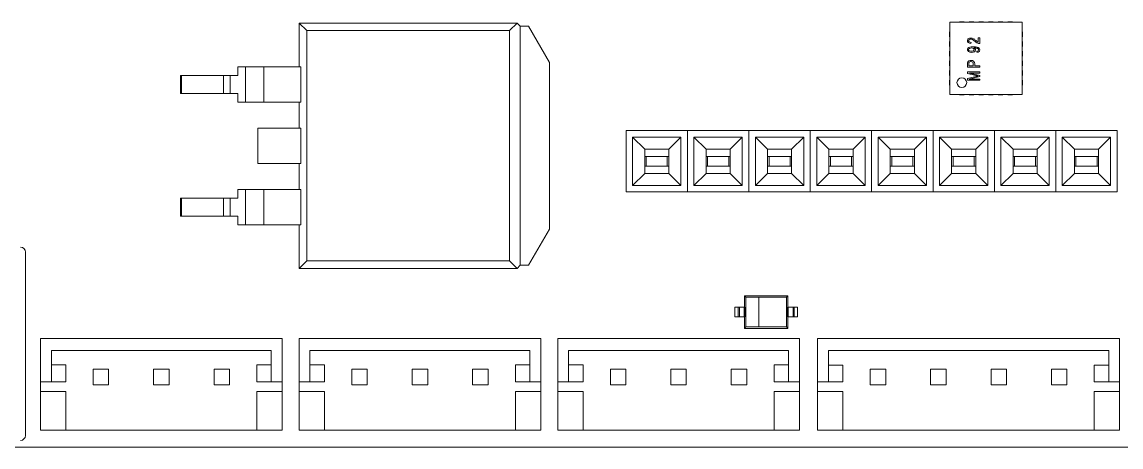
# Model space of a CAD drawing. Header units: millimetres. Extents: x 4 to 289, y 68 to 174.
# Drawn here: x 43.2 to 88.67, y 71.74 to 89.34 of the extents above; entities that cross this region are included whole.
import ezdxf

# ---------------------------------------------------------------- set-up
doc = ezdxf.new("R2010")
doc.units = ezdxf.units.MM
doc.layers.add('1', color=7, linetype='Continuous', true_color=0xffffff)

msp = doc.modelspace()

# ---------------------------------------------------------------- linework, layer by layer
at = {"layer": '1', "color": 155, "linetype": 'Continuous', "lineweight": 18}
for p, q in [((63.686, 89.294), (54.671, 89.294)), ((54.671, 89.294), (54.671, 87.484)), ((54.985, 88.98), (54.671, 89.294)), ((63.372, 88.98), (63.686, 89.294)), ((63.816, 89.164), (63.686, 89.294)), ((64.16, 89.164), (63.816, 89.164)), ((63.816, 79.264), (63.816, 89.164)), ((64.16, 89.164), (65.026, 87.664)), ((81.585, 89.329), (81.585, 86.329)), ((84.585, 89.329), (81.585, 89.329)), ((81.985, 89.329), (81.985, 89.339)), ((81.985, 89.339), (82.185, 89.339)), ((82.185, 89.339), (82.185, 89.329)), ((82.385, 89.339), (82.585, 89.339)), ((82.385, 89.329), (82.385, 89.339)), ((82.585, 89.339), (82.585, 89.329)), ((82.785, 89.329), (82.785, 89.339)), ((82.785, 89.339), (82.985, 89.339)), ((82.985, 89.339), (82.985, 89.329)), ((83.185, 89.339), (83.385, 89.339)), ((83.185, 89.329), (83.185, 89.339)), ((83.385, 89.339), (83.385, 89.329)), ((83.585, 89.329), (83.585, 89.339)), ((83.585, 89.339), (83.785, 89.339)), ((83.785, 89.339), (83.785, 89.329)), ((83.985, 89.339), (84.185, 89.339)), ((83.985, 89.329), (83.985, 89.339)), ((84.185, 89.339), (84.185, 89.329)), ((84.585, 86.329), (84.585, 89.329)), ((63.372, 88.98), (54.985, 88.98)), ((54.985, 88.98), (54.985, 79.448)), ((63.372, 79.448), (63.372, 88.98)), ((81.575, 88.929), (81.585, 88.929)), ((81.575, 88.729), (81.575, 88.929)), ((81.585, 88.729), (81.575, 88.729)), ((82.398, 88.667), (82.453, 88.674)), ((82.76, 88.5), (82.76, 88.677)), ((82.76, 88.677), (82.824, 88.677)), ((82.824, 88.677), (82.824, 88.441)), ((84.585, 88.929), (84.595, 88.929)), ((84.595, 88.729), (84.585, 88.729)), ((84.595, 88.929), (84.595, 88.729)), ((81.575, 88.529), (81.585, 88.529)), ((81.575, 88.329), (81.575, 88.529)), ((81.585, 88.329), (81.575, 88.329)), ((82.313, 88.563), (82.333, 88.625)), ((82.316, 88.536), (82.313, 88.563)), ((82.35, 88.482), (82.316, 88.536)), ((82.333, 88.625), (82.353, 88.644)), ((82.396, 88.458), (82.35, 88.482)), ((82.353, 88.644), (82.398, 88.667)), ((82.368, 88.578), (82.366, 88.562)), ((82.366, 88.562), (82.378, 88.524)), ((82.367, 88.209), (82.397, 88.245)), ((82.391, 88.611), (82.368, 88.578)), ((82.378, 88.524), (82.392, 88.511)), ((82.458, 88.447), (82.396, 88.458)), ((82.416, 88.297), (82.476, 88.308)), ((82.466, 88.492), (82.458, 88.447)), ((82.476, 88.308), (82.558, 88.312)), ((82.558, 88.312), (82.646, 88.308)), ((82.566, 88.245), (82.584, 88.228)), ((82.584, 88.228), (82.596, 88.195)), ((82.59, 88.267), (82.587, 88.267)), ((82.592, 88.267), (82.59, 88.267)), ((82.597, 88.267), (82.596, 88.267)), ((82.607, 88.267), (82.597, 88.267)), ((82.645, 88.265), (82.607, 88.267)), ((82.673, 88.261), (82.645, 88.265)), ((82.646, 88.308), (82.714, 88.297)), ((82.663, 88.572), (82.672, 88.564)), ((82.672, 88.564), (82.688, 88.552)), ((82.687, 88.258), (82.675, 88.26)), ((82.704, 88.254), (82.687, 88.258)), ((82.688, 88.552), (82.699, 88.542)), ((82.699, 88.542), (82.708, 88.535)), ((82.718, 88.251), (82.704, 88.254)), ((82.708, 88.535), (82.715, 88.529)), ((82.715, 88.529), (82.72, 88.525)), ((82.728, 88.247), (82.718, 88.251)), ((82.72, 88.525), (82.724, 88.522)), ((82.724, 88.522), (82.727, 88.52)), ((82.727, 88.52), (82.737, 88.513)), ((82.733, 88.246), (82.728, 88.247)), ((82.738, 88.243), (82.733, 88.246)), ((82.737, 88.513), (82.754, 88.503)), ((82.749, 88.238), (82.738, 88.243)), ((82.757, 88.232), (82.749, 88.238)), ((82.754, 88.503), (82.76, 88.5)), ((82.765, 88.225), (82.757, 88.232)), ((82.768, 88.221), (82.765, 88.225)), ((82.79, 88.444), (82.78, 88.446)), ((82.812, 88.442), (82.79, 88.444)), ((82.801, 88.253), (82.831, 88.186)), ((82.824, 88.441), (82.812, 88.442)), ((84.585, 88.529), (84.595, 88.529)), ((84.595, 88.329), (84.585, 88.329)), ((84.595, 88.529), (84.595, 88.329)), ((81.575, 88.129), (81.585, 88.129)), ((81.575, 87.929), (81.575, 88.129)), ((81.585, 87.929), (81.575, 87.929)), ((82.315, 88.173), (82.313, 88.19)), ((82.36, 88.111), (82.315, 88.173)), ((82.415, 88.087), (82.36, 88.111)), ((82.366, 88.196), (82.367, 88.209)), ((82.377, 88.164), (82.366, 88.196)), ((82.4, 88.145), (82.377, 88.164)), ((82.485, 88.079), (82.415, 88.087)), ((82.553, 88.087), (82.485, 88.079)), ((82.606, 88.109), (82.553, 88.087)), ((82.595, 88.183), (82.566, 88.144)), ((82.596, 88.195), (82.595, 88.183)), ((82.634, 88.135), (82.606, 88.109)), ((82.652, 88.183), (82.634, 88.135)), ((82.704, 88.084), (82.699, 88.129)), ((82.762, 88.149), (82.78, 88.174)), ((82.78, 88.174), (82.781, 88.187)), ((82.814, 88.132), (82.798, 88.116)), ((82.831, 88.184), (82.814, 88.132)), ((84.585, 88.129), (84.595, 88.129)), ((84.595, 87.929), (84.585, 87.929)), ((84.595, 88.129), (84.595, 87.929)), ((52.444, 87.484), (52.128, 87.484)), ((52.128, 87.129), (52.128, 87.484)), ((53.205, 87.484), (52.444, 87.484)), ((54.741, 87.484), (53.205, 87.484)), ((54.741, 87.484), (54.741, 86.024)), ((65.026, 80.764), (65.026, 87.664)), ((81.575, 87.729), (81.585, 87.729)), ((81.575, 87.529), (81.575, 87.729)), ((81.585, 87.529), (81.575, 87.529)), ((81.575, 87.329), (81.585, 87.329)), ((81.575, 87.129), (81.575, 87.329)), ((82.316, 87.632), (82.317, 87.644)), ((82.316, 87.617), (82.316, 87.632)), ((82.316, 87.608), (82.316, 87.617)), ((82.316, 87.473), (82.316, 87.608)), ((82.824, 87.473), (82.316, 87.473)), ((82.317, 87.644), (82.319, 87.654)), ((82.319, 87.654), (82.32, 87.66)), ((82.32, 87.66), (82.32, 87.662)), ((82.376, 87.617), (82.377, 87.626)), ((82.376, 87.612), (82.376, 87.617)), ((82.376, 87.521), (82.376, 87.612)), ((82.556, 87.521), (82.376, 87.521)), ((82.377, 87.634), (82.378, 87.641)), ((82.377, 87.626), (82.377, 87.634)), ((82.378, 87.646), (82.379, 87.65)), ((82.378, 87.641), (82.378, 87.646)), ((82.379, 87.65), (82.38, 87.653)), ((82.38, 87.656), (82.381, 87.657)), ((82.38, 87.653), (82.38, 87.656)), ((82.463, 87.746), (82.522, 87.738)), ((82.522, 87.738), (82.572, 87.717)), ((82.532, 87.679), (82.539, 87.672)), ((82.539, 87.672), (82.556, 87.613)), ((82.556, 87.613), (82.556, 87.521)), ((82.572, 87.717), (82.613, 87.654)), ((82.613, 87.654), (82.617, 87.612)), ((82.617, 87.612), (82.617, 87.521)), ((82.617, 87.521), (82.824, 87.521)), ((82.824, 87.521), (82.824, 87.473)), ((84.585, 87.729), (84.595, 87.729)), ((84.595, 87.529), (84.585, 87.529)), ((84.585, 87.329), (84.595, 87.329)), ((84.595, 87.729), (84.595, 87.529)), ((84.595, 87.329), (84.595, 87.129)), ((49.762, 87.129), (49.799, 87.129)), ((49.762, 87.129), (49.762, 86.379)), ((49.799, 87.129), (51.539, 87.129)), ((49.799, 87.129), (49.799, 86.379)), ((51.539, 87.129), (51.812, 87.129)), ((51.812, 87.129), (52.128, 87.129)), ((81.585, 87.129), (81.575, 87.129)), ((81.575, 86.929), (81.585, 86.929)), ((81.575, 86.729), (81.575, 86.929)), ((82.316, 87.207), (82.316, 87.272)), ((82.316, 87.272), (82.824, 87.272)), ((82.669, 87.121), (82.316, 87.207)), ((82.316, 86.996), (82.675, 87.084)), ((82.316, 86.925), (82.316, 86.996)), ((82.824, 86.925), (82.316, 86.925)), ((82.824, 87.078), (82.392, 86.973)), ((82.392, 86.973), (82.824, 86.973)), ((82.398, 87.224), (82.824, 87.12)), ((82.824, 87.224), (82.398, 87.224)), ((82.673, 87.12), (82.669, 87.121)), ((82.689, 87.116), (82.673, 87.12)), ((82.675, 87.084), (82.687, 87.087)), ((82.687, 87.087), (82.709, 87.092)), ((82.709, 87.111), (82.689, 87.116)), ((82.724, 87.107), (82.709, 87.111)), ((82.709, 87.092), (82.725, 87.096)), ((82.736, 87.104), (82.724, 87.107)), ((82.725, 87.096), (82.737, 87.098)), ((82.746, 87.102), (82.736, 87.104)), ((82.737, 87.098), (82.746, 87.1)), ((82.75, 87.101), (82.746, 87.102)), ((82.746, 87.1), (82.75, 87.101)), ((82.824, 87.272), (82.824, 87.224)), ((82.824, 87.12), (82.824, 87.078)), ((82.824, 86.973), (82.824, 86.925)), ((84.595, 87.129), (84.585, 87.129)), ((84.585, 86.929), (84.595, 86.929)), ((84.595, 86.929), (84.595, 86.729)), ((81.585, 86.729), (81.575, 86.729)), ((84.595, 86.729), (84.585, 86.729)), ((49.799, 86.379), (49.762, 86.379)), ((51.539, 86.379), (49.799, 86.379)), ((51.812, 86.379), (51.539, 86.379)), ((52.128, 86.379), (51.812, 86.379)), ((52.128, 86.024), (52.128, 86.379)), ((52.444, 86.024), (52.128, 86.024)), ((53.205, 86.024), (52.444, 86.024)), ((54.741, 86.024), (53.205, 86.024)), ((54.671, 86.024), (54.671, 84.944)), ((81.585, 86.329), (84.585, 86.329)), ((81.985, 86.319), (81.985, 86.329)), ((82.185, 86.319), (81.985, 86.319)), ((82.185, 86.329), (82.185, 86.319)), ((82.385, 86.319), (82.385, 86.329)), ((82.585, 86.319), (82.385, 86.319)), ((82.585, 86.329), (82.585, 86.319)), ((82.785, 86.319), (82.785, 86.329)), ((82.985, 86.319), (82.785, 86.319)), ((82.985, 86.329), (82.985, 86.319)), ((83.185, 86.319), (83.185, 86.329)), ((83.385, 86.319), (83.185, 86.319)), ((83.385, 86.329), (83.385, 86.319)), ((83.585, 86.319), (83.585, 86.329)), ((83.785, 86.319), (83.585, 86.319)), ((83.785, 86.329), (83.785, 86.319)), ((83.985, 86.319), (83.985, 86.329)), ((84.185, 86.319), (83.985, 86.319)), ((84.185, 86.329), (84.185, 86.319)), ((54.741, 84.944), (52.961, 84.944)), ((52.961, 83.484), (52.961, 84.944)), ((54.741, 83.484), (54.741, 84.944)), ((68.193, 82.299), (68.193, 84.839)), ((68.193, 84.839), (68.193, 82.299)), ((68.193, 84.839), (68.193, 84.839)), ((68.193, 84.839), (70.733, 84.839)), ((70.733, 84.839), (68.193, 84.839)), ((70.733, 82.299), (70.733, 84.839)), ((73.273, 84.839), (70.733, 84.839)), ((70.733, 84.839), (73.273, 84.839)), ((70.733, 84.839), (70.733, 82.299)), ((73.273, 84.839), (75.813, 84.839)), ((75.813, 84.839), (73.273, 84.839)), ((73.273, 84.839), (73.273, 82.299)), ((73.273, 82.299), (73.273, 84.839)), ((75.813, 82.299), (75.813, 84.839)), ((75.813, 84.839), (75.813, 82.299)), ((75.813, 84.839), (78.353, 84.839)), ((78.353, 84.839), (75.813, 84.839)), ((78.353, 84.839), (80.893, 84.839)), ((80.893, 84.839), (78.353, 84.839)), ((78.353, 84.839), (78.353, 82.299)), ((78.353, 82.299), (78.353, 84.839)), ((80.893, 82.299), (80.893, 84.839)), ((80.893, 84.839), (80.893, 82.299)), ((83.433, 84.839), (80.893, 84.839)), ((80.893, 84.839), (83.433, 84.839)), ((83.433, 82.299), (83.433, 84.839)), ((83.433, 84.839), (85.973, 84.839)), ((85.973, 84.839), (83.433, 84.839)), ((83.433, 84.839), (83.433, 82.299)), ((85.973, 82.299), (85.973, 84.839)), ((85.973, 84.839), (88.513, 84.839)), ((88.513, 84.839), (85.973, 84.839)), ((85.973, 84.839), (85.973, 82.299)), ((88.513, 84.839), (88.513, 84.839)), ((88.513, 82.299), (88.513, 84.839)), ((68.963, 84.069), (68.463, 84.569)), ((68.463, 84.569), (68.463, 82.569)), ((70.463, 84.569), (68.463, 84.569)), ((70.463, 84.569), (69.963, 84.069)), ((70.463, 82.569), (70.463, 84.569)), ((71.503, 84.069), (71.003, 84.569)), ((71.003, 84.569), (71.003, 82.569)), ((73.003, 84.569), (71.003, 84.569)), ((73.003, 84.569), (72.503, 84.069)), ((73.003, 82.569), (73.003, 84.569)), ((74.043, 84.069), (73.543, 84.569)), ((73.543, 84.569), (73.543, 82.569)), ((75.543, 84.569), (73.543, 84.569)), ((75.543, 84.569), (75.043, 84.069)), ((75.543, 82.569), (75.543, 84.569)), ((76.583, 84.069), (76.083, 84.569)), ((76.083, 84.569), (76.083, 82.569)), ((78.083, 84.569), (76.083, 84.569)), ((78.083, 84.569), (77.583, 84.069)), ((78.083, 82.569), (78.083, 84.569)), ((79.123, 84.069), (78.623, 84.569)), ((78.623, 84.569), (78.623, 82.569)), ((80.623, 84.569), (78.623, 84.569)), ((80.623, 84.569), (80.123, 84.069)), ((80.623, 82.569), (80.623, 84.569)), ((81.663, 84.069), (81.163, 84.569)), ((81.163, 84.569), (81.163, 82.569)), ((83.163, 84.569), (81.163, 84.569)), ((83.163, 84.569), (82.663, 84.069)), ((83.163, 82.569), (83.163, 84.569)), ((84.203, 84.069), (83.703, 84.569)), ((83.703, 84.569), (83.703, 82.569)), ((85.703, 84.569), (83.703, 84.569)), ((85.703, 84.569), (85.203, 84.069)), ((85.703, 82.569), (85.703, 84.569)), ((86.743, 84.069), (86.243, 84.569)), ((86.243, 84.569), (86.243, 82.569)), ((88.243, 84.569), (86.243, 84.569)), ((88.243, 84.569), (87.743, 84.069)), ((88.243, 82.569), (88.243, 84.569)), ((68.963, 83.069), (68.963, 84.069)), ((68.963, 84.069), (69.963, 84.069)), ((68.963, 83.769), (69.138, 83.769)), ((68.963, 83.769), (68.963, 83.769)), ((69.963, 83.769), (68.963, 83.769)), ((69.027, 83.369), (69.027, 83.769)), ((69.787, 83.769), (69.963, 83.769)), ((69.898, 83.769), (69.898, 83.369)), ((69.963, 83.769), (69.898, 83.769)), ((69.963, 84.069), (69.963, 83.069)), ((69.963, 84.069), (69.963, 83.069)), ((71.503, 83.069), (71.503, 84.069)), ((71.503, 84.069), (72.503, 84.069)), ((71.503, 83.769), (71.678, 83.769)), ((71.503, 83.769), (71.503, 83.769)), ((72.503, 83.769), (71.503, 83.769)), ((71.567, 83.369), (71.567, 83.769)), ((72.327, 83.769), (72.503, 83.769)), ((72.438, 83.769), (72.438, 83.369)), ((72.503, 83.769), (72.438, 83.769)), ((72.503, 84.069), (72.503, 83.069)), ((72.503, 84.069), (72.503, 83.069)), ((74.043, 83.069), (74.043, 84.069)), ((74.043, 84.069), (75.043, 84.069)), ((74.043, 83.769), (74.218, 83.769)), ((74.043, 83.769), (74.043, 83.769)), ((75.043, 83.769), (74.043, 83.769)), ((74.107, 83.369), (74.107, 83.769)), ((74.867, 83.769), (75.043, 83.769)), ((74.978, 83.769), (74.978, 83.369)), ((75.043, 83.769), (74.978, 83.769)), ((75.043, 84.069), (75.043, 83.069)), ((75.043, 84.069), (75.043, 83.069)), ((76.583, 83.069), (76.583, 84.069)), ((76.583, 84.069), (77.583, 84.069)), ((76.583, 83.769), (76.758, 83.769)), ((76.583, 83.769), (76.583, 83.769)), ((77.583, 83.769), (76.583, 83.769)), ((76.647, 83.369), (76.647, 83.769)), ((77.407, 83.769), (77.583, 83.769)), ((77.518, 83.769), (77.518, 83.369)), ((77.583, 83.769), (77.518, 83.769)), ((77.583, 84.069), (77.583, 83.069)), ((77.583, 84.069), (77.583, 83.069)), ((79.123, 84.069), (80.123, 84.069)), ((79.123, 83.069), (79.123, 84.069)), ((79.123, 83.769), (79.298, 83.769)), ((79.123, 83.769), (79.123, 83.769)), ((80.123, 83.769), (79.123, 83.769)), ((79.187, 83.369), (79.187, 83.769)), ((79.947, 83.769), (80.123, 83.769)), ((80.058, 83.769), (80.058, 83.369)), ((80.123, 83.769), (80.058, 83.769)), ((80.123, 84.069), (80.123, 83.069)), ((80.123, 84.069), (80.123, 83.069)), ((81.663, 83.069), (81.663, 84.069)), ((81.663, 84.069), (82.663, 84.069)), ((81.663, 83.769), (81.838, 83.769)), ((81.663, 83.769), (81.663, 83.769)), ((82.663, 83.769), (81.663, 83.769)), ((81.727, 83.369), (81.727, 83.769)), ((82.487, 83.769), (82.663, 83.769)), ((82.598, 83.769), (82.598, 83.369)), ((82.663, 83.769), (82.598, 83.769)), ((82.663, 84.069), (82.663, 83.069)), ((82.663, 84.069), (82.663, 83.069)), ((84.203, 84.069), (85.203, 84.069)), ((84.203, 83.069), (84.203, 84.069)), ((84.203, 83.769), (84.378, 83.769)), ((84.203, 83.769), (84.203, 83.769)), ((85.203, 83.769), (84.203, 83.769)), ((84.267, 83.369), (84.267, 83.769)), ((85.027, 83.769), (85.203, 83.769)), ((85.138, 83.769), (85.138, 83.369)), ((85.203, 83.769), (85.138, 83.769)), ((85.203, 84.069), (85.203, 83.069)), ((85.203, 84.069), (85.203, 83.069)), ((86.743, 83.069), (86.743, 84.069)), ((86.743, 84.069), (87.743, 84.069)), ((86.743, 83.769), (86.918, 83.769)), ((86.743, 83.769), (86.743, 83.769)), ((87.743, 83.769), (86.743, 83.769)), ((86.807, 83.369), (86.807, 83.769)), ((87.567, 83.769), (87.743, 83.769)), ((87.678, 83.769), (87.678, 83.369)), ((87.743, 83.769), (87.678, 83.769)), ((87.743, 84.069), (87.743, 83.069)), ((87.743, 84.069), (87.743, 83.069)), ((54.741, 83.484), (52.961, 83.484)), ((54.671, 83.484), (54.671, 82.404)), ((69.963, 83.369), (68.963, 83.369)), ((69.027, 83.369), (68.963, 83.369)), ((69.898, 83.369), (69.963, 83.369)), ((72.503, 83.369), (71.503, 83.369)), ((71.567, 83.369), (71.503, 83.369)), ((72.438, 83.369), (72.503, 83.369)), ((75.043, 83.369), (74.043, 83.369)), ((74.107, 83.369), (74.043, 83.369)), ((74.978, 83.369), (75.043, 83.369)), ((77.583, 83.369), (76.583, 83.369)), ((76.647, 83.369), (76.583, 83.369)), ((77.518, 83.369), (77.583, 83.369)), ((80.123, 83.369), (79.123, 83.369)), ((79.187, 83.369), (79.123, 83.369)), ((80.058, 83.369), (80.123, 83.369)), ((82.663, 83.369), (81.663, 83.369)), ((81.727, 83.369), (81.663, 83.369)), ((82.598, 83.369), (82.663, 83.369)), ((85.203, 83.369), (84.203, 83.369)), ((84.267, 83.369), (84.203, 83.369)), ((85.138, 83.369), (85.203, 83.369)), ((87.743, 83.369), (86.743, 83.369)), ((86.807, 83.369), (86.743, 83.369)), ((87.678, 83.369), (87.743, 83.369)), ((68.463, 82.569), (68.963, 83.069)), ((69.963, 83.069), (68.963, 83.069)), ((69.963, 83.069), (68.963, 83.069)), ((69.963, 83.069), (69.963, 83.069)), ((70.463, 82.569), (69.963, 83.069)), ((71.003, 82.569), (71.503, 83.069)), ((72.503, 83.069), (71.503, 83.069)), ((72.503, 83.069), (71.503, 83.069)), ((72.503, 83.069), (72.503, 83.069)), ((73.003, 82.569), (72.503, 83.069)), ((73.543, 82.569), (74.043, 83.069)), ((75.043, 83.069), (74.043, 83.069)), ((75.043, 83.069), (74.043, 83.069)), ((75.043, 83.069), (75.043, 83.069)), ((75.543, 82.569), (75.043, 83.069)), ((76.083, 82.569), (76.583, 83.069)), ((77.583, 83.069), (76.583, 83.069)), ((77.583, 83.069), (76.583, 83.069)), ((77.583, 83.069), (77.583, 83.069)), ((78.083, 82.569), (77.583, 83.069)), ((78.623, 82.569), (79.123, 83.069)), ((80.123, 83.069), (79.123, 83.069)), ((80.123, 83.069), (79.123, 83.069)), ((80.123, 83.069), (80.123, 83.069)), ((80.623, 82.569), (80.123, 83.069)), ((81.163, 82.569), (81.663, 83.069)), ((82.663, 83.069), (81.663, 83.069)), ((82.663, 83.069), (81.663, 83.069)), ((82.663, 83.069), (82.663, 83.069)), ((83.163, 82.569), (82.663, 83.069)), ((83.703, 82.569), (84.203, 83.069)), ((85.203, 83.069), (84.203, 83.069)), ((85.203, 83.069), (84.203, 83.069)), ((85.203, 83.069), (85.203, 83.069)), ((85.703, 82.569), (85.203, 83.069)), ((86.243, 82.569), (86.743, 83.069)), ((87.743, 83.069), (86.743, 83.069)), ((87.743, 83.069), (86.743, 83.069)), ((87.743, 83.069), (87.743, 83.069)), ((88.243, 82.569), (87.743, 83.069)), ((52.444, 82.404), (52.128, 82.404)), ((52.128, 82.049), (52.128, 82.404)), ((53.205, 82.404), (52.444, 82.404)), ((54.741, 82.404), (53.205, 82.404)), ((54.741, 80.944), (54.741, 82.404)), ((68.463, 82.569), (70.463, 82.569)), ((71.003, 82.569), (73.003, 82.569)), ((73.543, 82.569), (75.543, 82.569)), ((76.083, 82.569), (78.083, 82.569)), ((78.623, 82.569), (80.623, 82.569)), ((81.163, 82.569), (83.163, 82.569)), ((83.703, 82.569), (85.703, 82.569)), ((86.243, 82.569), (88.243, 82.569)), ((49.762, 82.049), (49.799, 82.049)), ((49.762, 81.299), (49.762, 82.049)), ((49.799, 82.049), (51.539, 82.049)), ((49.799, 81.299), (49.799, 82.049)), ((51.539, 82.049), (51.812, 82.049)), ((51.812, 82.049), (52.128, 82.049)), ((68.193, 82.299), (68.193, 82.299)), ((68.193, 82.299), (70.733, 82.299)), ((70.733, 82.299), (73.273, 82.299)), ((73.273, 82.299), (75.813, 82.299)), ((75.813, 82.299), (78.353, 82.299)), ((78.353, 82.299), (80.893, 82.299)), ((80.893, 82.299), (83.433, 82.299)), ((83.433, 82.299), (85.973, 82.299)), ((85.973, 82.299), (88.513, 82.299)), ((49.799, 81.299), (49.762, 81.299)), ((51.539, 81.299), (49.799, 81.299)), ((51.812, 81.299), (51.539, 81.299)), ((52.128, 81.299), (51.812, 81.299)), ((52.128, 80.944), (52.128, 81.299)), ((52.444, 80.944), (52.128, 80.944)), ((53.205, 80.944), (52.444, 80.944)), ((54.741, 80.944), (53.205, 80.944)), ((54.671, 80.944), (54.671, 79.134)), ((65.026, 80.764), (64.16, 79.264)), ((43.339, 72.214), (43.339, 79.814)), ((54.985, 79.448), (54.671, 79.134)), ((54.671, 79.134), (63.686, 79.134)), ((54.985, 79.448), (63.372, 79.448)), ((63.372, 79.448), (63.686, 79.134)), ((63.816, 79.264), (63.686, 79.134)), ((64.16, 79.264), (63.816, 79.264)), ((73.092, 78.002), (73.092, 77.527)), ((73.092, 78.002), (74.892, 78.002)), ((73.092, 78.002), (73.154, 77.94)), ((73.154, 76.714), (73.154, 77.94)), ((73.692, 77.94), (73.154, 77.94)), ((73.692, 76.714), (73.692, 77.94)), ((73.692, 77.94), (73.692, 77.94)), ((73.692, 77.94), (74.83, 77.94)), ((74.83, 77.94), (74.892, 78.002)), ((74.83, 77.94), (74.83, 76.714)), ((74.892, 78.002), (74.892, 77.527)), ((72.692, 77.527), (72.835, 77.527)), ((72.692, 77.527), (72.692, 77.127)), ((72.835, 77.527), (72.882, 77.527)), ((72.882, 77.527), (73.082, 77.527)), ((72.882, 77.527), (72.882, 77.127)), ((73.082, 77.527), (73.113, 77.527)), ((73.113, 77.527), (73.113, 77.127)), ((74.902, 77.527), (74.871, 77.527)), ((74.871, 77.527), (74.871, 77.127)), ((75.102, 77.527), (74.902, 77.527)), ((75.148, 77.527), (75.102, 77.527)), ((75.102, 77.527), (75.102, 77.127)), ((75.292, 77.527), (75.148, 77.527)), ((75.292, 77.527), (75.292, 77.127)), ((72.692, 77.127), (72.835, 77.127)), ((72.835, 77.127), (72.882, 77.127)), ((72.882, 77.127), (73.082, 77.127)), ((73.082, 77.127), (73.113, 77.127)), ((73.092, 77.127), (73.092, 76.652)), ((74.902, 77.127), (74.871, 77.127)), ((74.892, 77.127), (74.892, 76.652)), ((75.102, 77.127), (74.902, 77.127)), ((75.148, 77.127), (75.102, 77.127)), ((75.292, 77.127), (75.148, 77.127)), ((73.154, 76.714), (73.092, 76.652)), ((73.092, 76.652), (74.892, 76.652)), ((73.154, 76.714), (73.692, 76.714)), ((73.692, 76.714), (73.692, 76.714)), ((73.692, 76.714), (74.83, 76.714)), ((74.892, 76.652), (74.83, 76.714)), ((53.964, 76.239), (43.964, 76.239)), ((43.964, 76.239), (43.964, 74.439)), ((53.964, 76.239), (53.964, 74.439)), ((64.664, 76.239), (54.664, 76.239)), ((54.664, 76.239), (54.664, 74.439)), ((64.664, 76.239), (64.664, 74.439)), ((75.364, 76.239), (65.364, 76.239)), ((65.364, 76.239), (65.364, 74.439)), ((75.364, 76.239), (75.364, 74.439)), ((76.114, 76.238), (76.114, 74.438)), ((88.614, 76.238), (76.114, 76.238)), ((88.614, 76.238), (88.614, 74.438)), ((44.414, 74.439), (44.414, 75.737)), ((44.414, 75.737), (53.514, 75.737)), ((53.514, 75.737), (53.514, 74.439)), ((55.114, 74.439), (55.114, 75.737)), ((55.114, 75.737), (64.214, 75.737)), ((64.214, 75.737), (64.214, 74.439)), ((65.814, 74.439), (65.814, 75.737)), ((65.814, 75.737), (74.914, 75.737)), ((74.914, 75.737), (74.914, 74.439)), ((76.564, 75.735), (88.164, 75.735)), ((76.564, 74.438), (76.564, 75.735)), ((88.164, 75.735), (88.164, 74.438)), ((45.014, 75.137), (44.414, 75.137)), ((45.014, 74.439), (45.014, 75.137)), ((52.914, 75.137), (53.514, 75.137)), ((52.914, 74.439), (52.914, 75.137)), ((55.714, 75.137), (55.114, 75.137)), ((55.714, 74.439), (55.714, 75.137)), ((63.614, 75.137), (64.214, 75.137)), ((63.614, 74.439), (63.614, 75.137)), ((66.414, 75.137), (65.814, 75.137)), ((66.414, 74.439), (66.414, 75.137)), ((74.314, 75.137), (74.914, 75.137)), ((74.314, 74.439), (74.314, 75.137)), ((77.164, 75.135), (76.564, 75.135)), ((77.164, 74.438), (77.164, 75.135)), ((87.564, 75.135), (88.164, 75.135)), ((87.564, 74.438), (87.564, 75.135)), ((46.144, 74.319), (46.144, 74.959)), ((46.144, 74.959), (46.784, 74.959)), ((46.784, 74.959), (46.784, 74.319)), ((48.644, 74.959), (49.284, 74.959)), ((48.644, 74.319), (48.644, 74.959)), ((49.284, 74.959), (49.284, 74.319)), ((51.144, 74.959), (51.784, 74.959)), ((51.144, 74.319), (51.144, 74.959)), ((51.784, 74.959), (51.784, 74.319)), ((56.844, 74.319), (56.844, 74.959)), ((56.844, 74.959), (57.484, 74.959)), ((57.484, 74.959), (57.484, 74.319)), ((59.344, 74.959), (59.984, 74.959)), ((59.344, 74.319), (59.344, 74.959)), ((59.984, 74.959), (59.984, 74.319)), ((61.844, 74.959), (62.484, 74.959)), ((61.844, 74.319), (61.844, 74.959)), ((62.484, 74.959), (62.484, 74.319)), ((67.544, 74.319), (67.544, 74.959)), ((67.544, 74.959), (68.184, 74.959)), ((68.184, 74.959), (68.184, 74.319)), ((70.044, 74.959), (70.684, 74.959)), ((70.044, 74.319), (70.044, 74.959)), ((70.684, 74.959), (70.684, 74.319)), ((72.544, 74.959), (73.184, 74.959)), ((72.544, 74.319), (72.544, 74.959)), ((73.184, 74.959), (73.184, 74.319)), ((78.294, 74.318), (78.294, 74.958)), ((78.294, 74.958), (78.934, 74.958)), ((78.934, 74.958), (78.934, 74.318)), ((80.794, 74.318), (80.794, 74.958)), ((80.794, 74.958), (81.434, 74.958)), ((81.434, 74.958), (81.434, 74.318)), ((83.294, 74.958), (83.934, 74.958)), ((83.294, 74.318), (83.294, 74.958)), ((83.934, 74.958), (83.934, 74.318)), ((85.794, 74.318), (85.794, 74.958)), ((85.794, 74.958), (86.434, 74.958)), ((86.434, 74.958), (86.434, 74.318)), ((43.964, 74.037), (43.964, 74.439)), ((44.414, 74.439), (43.964, 74.439)), ((45.014, 74.439), (44.414, 74.439)), ((46.784, 74.319), (46.144, 74.319)), ((49.284, 74.319), (48.644, 74.319)), ((51.784, 74.319), (51.144, 74.319)), ((52.914, 74.439), (53.514, 74.439)), ((53.964, 74.439), (53.514, 74.439)), ((53.964, 74.037), (53.964, 74.439)), ((54.664, 74.037), (54.664, 74.439)), ((55.114, 74.439), (54.664, 74.439)), ((55.714, 74.439), (55.114, 74.439)), ((57.484, 74.319), (56.844, 74.319)), ((59.984, 74.319), (59.344, 74.319)), ((62.484, 74.319), (61.844, 74.319)), ((63.614, 74.439), (64.214, 74.439)), ((64.664, 74.439), (64.214, 74.439)), ((64.664, 74.037), (64.664, 74.439)), ((65.364, 74.037), (65.364, 74.439)), ((65.814, 74.439), (65.364, 74.439)), ((66.414, 74.439), (65.814, 74.439)), ((68.184, 74.319), (67.544, 74.319)), ((70.684, 74.319), (70.044, 74.319)), ((73.184, 74.319), (72.544, 74.319)), ((74.314, 74.439), (74.914, 74.439)), ((75.364, 74.439), (74.914, 74.439)), ((75.364, 74.037), (75.364, 74.439)), ((76.114, 74.035), (76.114, 74.438)), ((76.564, 74.438), (76.114, 74.438)), ((77.164, 74.438), (76.564, 74.438)), ((78.934, 74.318), (78.294, 74.318)), ((81.434, 74.318), (80.794, 74.318)), ((83.934, 74.318), (83.294, 74.318)), ((86.434, 74.318), (85.794, 74.318)), ((87.564, 74.438), (88.164, 74.438)), ((88.614, 74.438), (88.164, 74.438)), ((88.614, 74.035), (88.614, 74.438)), ((43.964, 74.037), (43.964, 72.439)), ((43.964, 74.037), (45.014, 74.037)), ((45.014, 72.439), (45.014, 74.037)), ((52.914, 74.037), (53.964, 74.037)), ((52.914, 74.037), (52.914, 72.439)), ((53.964, 74.037), (53.964, 72.439)), ((54.664, 74.037), (54.664, 72.439)), ((54.664, 74.037), (55.714, 74.037)), ((55.714, 72.439), (55.714, 74.037)), ((63.614, 74.037), (64.664, 74.037)), ((63.614, 74.037), (63.614, 72.439)), ((64.664, 74.037), (64.664, 72.439)), ((65.364, 74.037), (65.364, 72.439)), ((65.364, 74.037), (66.414, 74.037)), ((66.414, 72.439), (66.414, 74.037)), ((74.314, 74.037), (75.364, 74.037)), ((74.314, 74.037), (74.314, 72.439)), ((75.364, 74.037), (75.364, 72.439)), ((76.114, 74.035), (76.114, 72.438)), ((76.114, 74.035), (77.164, 74.035)), ((77.164, 72.438), (77.164, 74.035)), ((87.564, 74.035), (87.564, 72.438)), ((87.564, 74.035), (88.614, 74.035)), ((88.614, 74.035), (88.614, 72.438)), ((45.014, 72.439), (43.964, 72.439)), ((52.914, 72.439), (45.014, 72.439)), ((53.964, 72.439), (52.914, 72.439)), ((55.714, 72.439), (54.664, 72.439)), ((63.614, 72.439), (55.714, 72.439)), ((64.664, 72.439), (63.614, 72.439)), ((66.414, 72.439), (65.364, 72.439)), ((74.314, 72.439), (66.414, 72.439)), ((75.364, 72.439), (74.314, 72.439)), ((77.164, 72.438), (76.114, 72.438)), ((87.564, 72.438), (77.164, 72.438)), ((88.614, 72.438), (87.564, 72.438)), ((20.664, 71.739), (121.664, 71.739))]:
    msp.add_line(p, q, dxfattribs=at)
at = {"layer": '1', "color": 155, "linetype": 'Continuous', "lineweight": 13}
for p, q in [((52.444, 87.484), (52.444, 86.024)), ((53.205, 87.484), (53.205, 86.024)), ((51.539, 87.129), (51.539, 86.379)), ((51.812, 87.129), (51.812, 86.379)), ((52.444, 80.944), (52.444, 82.404)), ((53.205, 80.944), (53.205, 82.404)), ((51.539, 81.299), (51.539, 82.049)), ((51.812, 81.299), (51.812, 82.049)), ((72.835, 77.527), (72.835, 77.127)), ((73.082, 77.527), (73.082, 77.127)), ((74.902, 77.527), (74.902, 77.127)), ((75.148, 77.527), (75.148, 77.127))]:
    msp.add_line(p, q, dxfattribs=at)
at = {"layer": '1', "color": 155, "linetype": 'Continuous', "lineweight": 18}
msp.add_circle((82.085, 86.829), 0.2, dxfattribs=at)
for centre, radius, start, end in [((82.453, 88.458), 0.216, 73.9329, 89.9848), ((82.407, 88.188), 0.0939, 135.7071, 178.5218), ((82.46, 88.132), 0.171, 104.9141, 134.5924), ((82.449, 88.529), 0.1, 88.6779, 125.5494), ((82.461, 88.622), 0.13, 238.3206, 272.3881), ((82.475, 88.099), 0.165, 87.5675, 118.0832), ((82.446, 88.476), 0.153, 59.1435, 88.0478), ((82.489, 88.106), 0.158, 61.1198, 92.6596), ((82.436, 88.415), 0.263, 58.2146, 73.0479), ((82.349, 88.295), 0.359, 53.6575, 60.6875), ((81.664, 87.363), 1.515, 50.2379, 53.6575), ((82.126, 87.943), 0.828, 49.5049, 57.1625), ((82.535, 88.148), 0.129, 40.3995, 67.2141), ((82.941, 88.877), 0.465, 228.478, 240.2328), ((82.575, 88.181), 0.0769, 1.1636, 40.6528), ((82.845, 88.72), 0.282, 241.4872, 256.6181), ((82.672, 88.104), 0.197, 48.9378, 77.7596), ((82.727, 88.186), 0.0539, 0.3742, 40.931), ((82.481, 88.293), 0.169, 241.0992, 272.078), ((82.493, 88.268), 0.145, 267.8846, 300.422), ((82.69, 88.266), 0.137, 273.7255, 301.3637), ((82.697, 88.262), 0.177, 272.5706, 304.9429), ((82.411, 87.642), 0.0932, 136.1133, 167.2884), ((82.431, 87.614), 0.127, 107.2744, 133.2085), ((82.435, 87.632), 0.0596, 114.5547, 156.0012), ((82.46, 87.531), 0.214, 89.4438, 108.3102), ((82.462, 87.577), 0.121, 88.6372, 115.1091), ((82.47, 87.589), 0.109, 55.2835, 92.8627), ((43.139, 79.814), 0.2, 0, 90), ((43.139, 72.214), 0.2, 270, 0)]:
    msp.add_arc(centre, radius, start, end, dxfattribs=at)
for points in [[(82.587, 88.267), (82.586, 88.267), (82.585, 88.267)], [(82.594, 88.267), (82.593, 88.267), (82.592, 88.267)], [(82.596, 88.267), (82.595, 88.267), (82.594, 88.267)], [(82.675, 88.26), (82.674, 88.261), (82.673, 88.261)], [(82.831, 88.186), (82.831, 88.185), (82.831, 88.184)]]:
    msp.add_open_spline(points, degree=2, dxfattribs=at)

doc.saveas('drawing.dxf')
